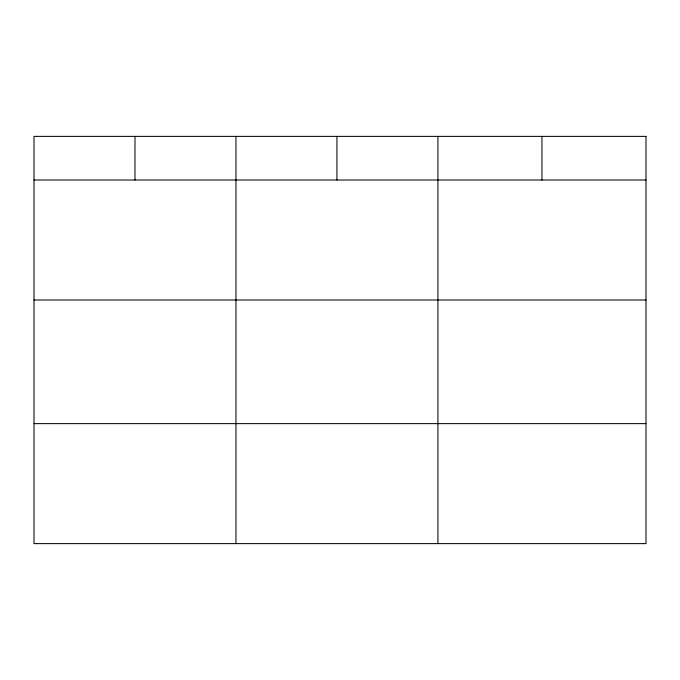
<?xml version="1.0" encoding="UTF-8"?>
<svg xmlns="http://www.w3.org/2000/svg" width="680" height="680" viewBox="0 0 680 680"><rect width="100%" height="100%" fill="white"/><g stroke="black" fill="none" stroke-linecap="round" stroke-linejoin="round"><path stroke-width="1.02" d="M34 180.013L646 180.013M34 299.999L646 299.999M34 423.631L646 423.631M541.96 136.382L541.96 180.013M437.92 136.382L437.92 543.617M336.94 136.382L336.94 180.013M235.96 136.382L235.96 543.617M134.98 136.382L134.98 180.013M646 136.382L34 136.382L34 543.617L646 543.617L646 136.382"/></g></svg>
